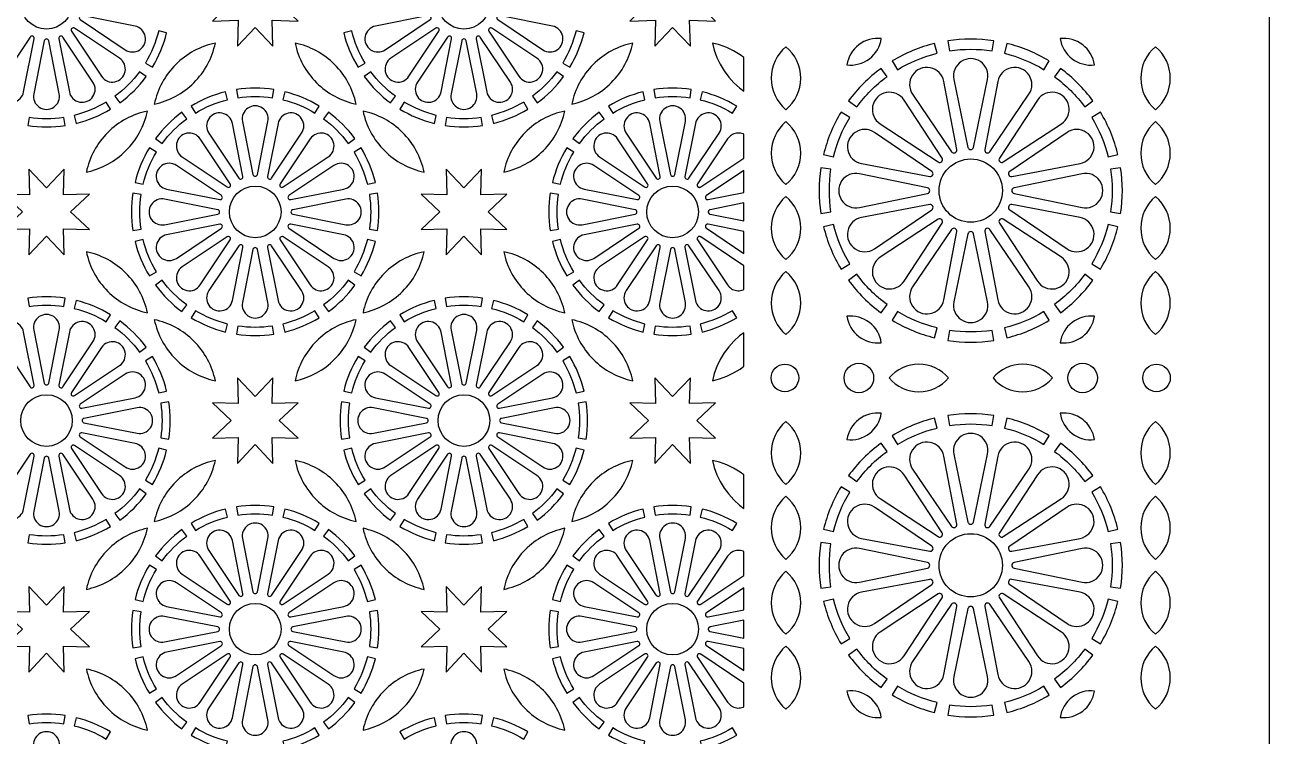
# Model space of a CAD drawing. Header units: millimetres. Extents: x 0 to 1380, y 140 to 1220.
# Drawn here: x 962.8 to 1380.2, y 434 to 672.7 of the extents above; entities that cross this region are included whole.
import ezdxf

# ---------------------------------------------------------------- set-up
doc = ezdxf.new("R2010")
doc.units = ezdxf.units.MM
doc.layers.add('CUT', color=1, linetype='CONTINUOUS')

msp = doc.modelspace()

# ---------------------------------------------------------------- linework, layer by layer
at = {"layer": 'CUT'}
for points in [[(0, 1220), (1380.15, 1220), (1380.15, 139.85), (0, 139.85)], [(1048.161, 679.925), (1054.442, 685.876), (1045.793, 685.643), (1046.026, 694.292), (1040.075, 688.011), (1034.124, 694.292), (1034.357, 685.643), (1025.708, 685.876), (1031.989, 679.925), (1025.708, 673.974), (1034.357, 674.207), (1034.124, 665.558), (1040.075, 671.839), (1046.026, 665.558), (1045.793, 674.207), (1054.442, 673.974)], [(1188.161, 679.925), (1194.442, 685.876), (1185.793, 685.643), (1186.026, 694.292), (1180.075, 688.011), (1174.124, 694.292), (1174.357, 685.643), (1165.708, 685.876), (1171.989, 679.925), (1165.708, 673.974), (1174.357, 674.207), (1174.124, 665.558), (1180.075, 671.839), (1186.026, 665.558), (1185.793, 674.207), (1194.442, 673.974)], [(1204, 661.709), (1202.757, 662.634), (1200.555, 663.962), (1198.234, 665.07), (1195.817, 665.947), (1193.445, 666.555), (1194.053, 664.183), (1194.93, 661.766), (1196.038, 659.445), (1197.366, 657.243), (1198.901, 655.18), (1200.629, 653.274), (1202.534, 651.547), (1204, 650.456)], [(1204, 635.958), (1203.734, 636.078), (1203.302, 636.22), (1202.859, 636.316), (1202.408, 636.366), (1201.955, 636.368), (1201.503, 636.324), (1201.058, 636.233), (1200.625, 636.096), (1200.209, 635.915), (1199.814, 635.693), (1199.445, 635.429), (1199.103, 635.129), (1198.797, 634.796), (1198.524, 634.431), (1188.442, 619.342), (1188.401, 619.274), (1188.369, 619.204), (1188.343, 619.131), (1188.326, 619.057), (1188.316, 618.98), (1188.313, 618.902), (1188.319, 618.826), (1188.332, 618.751), (1188.353, 618.676), (1188.381, 618.605), (1188.417, 618.537), (1188.46, 618.472), (1188.508, 618.412), (1188.562, 618.358), (1188.622, 618.31), (1188.687, 618.267), (1188.755, 618.231), (1188.826, 618.203), (1188.901, 618.182), (1188.976, 618.169), (1189.052, 618.163), (1189.13, 618.166), (1189.207, 618.176), (1189.281, 618.193), (1189.354, 618.219), (1189.424, 618.251), (1189.492, 618.292), (1204, 627.986)], [(978.161, 609.925), (984.442, 615.876), (975.793, 615.643), (976.026, 624.292), (970.075, 618.011), (964.124, 624.292), (964.357, 615.643), (955.708, 615.876), (961.989, 609.925), (955.708, 603.974), (964.357, 604.207), (964.124, 595.558), (970.075, 601.839), (976.026, 595.558), (975.793, 604.207), (984.442, 603.974)], [(1118.161, 609.925), (1124.442, 615.876), (1115.793, 615.643), (1116.026, 624.292), (1110.075, 618.011), (1104.124, 624.292), (1104.357, 615.643), (1095.708, 615.876), (1101.989, 609.925), (1095.708, 603.974), (1104.357, 604.207), (1104.124, 595.558), (1110.075, 601.839), (1116.026, 595.558), (1115.793, 604.207), (1124.442, 603.974)], [(1204, 623.837), (1191.408, 615.423), (1191.345, 615.376), (1191.289, 615.324), (1191.237, 615.266), (1191.192, 615.204), (1191.154, 615.137), (1191.122, 615.066), (1191.097, 614.994), (1191.081, 614.919), (1191.072, 614.842), (1191.071, 614.766), (1191.077, 614.688), (1191.092, 614.613), (1191.114, 614.539), (1191.144, 614.468), (1191.18, 614.4), (1191.224, 614.337), (1191.273, 614.278), (1191.329, 614.224), (1191.389, 614.176), (1191.453, 614.135), (1191.522, 614.101), (1191.594, 614.073), (1191.669, 614.053), (1191.744, 614.041), (1191.821, 614.036), (1191.898, 614.04), (1191.976, 614.051), (1204, 616.443)], [(1204, 612.926), (1192.65, 610.668), (1192.573, 610.648), (1192.5, 610.622), (1192.431, 610.588), (1192.366, 610.548), (1192.305, 610.501), (1192.249, 610.448), (1192.198, 610.39), (1192.155, 610.327), (1192.116, 610.26), (1192.086, 610.189), (1192.063, 610.115), (1192.047, 610.041), (1192.04, 609.963), (1192.04, 609.887), (1192.047, 609.809), (1192.063, 609.735), (1192.086, 609.661), (1192.116, 609.59), (1192.155, 609.523), (1192.198, 609.46), (1192.249, 609.402), (1192.305, 609.349), (1192.366, 609.302), (1192.431, 609.262), (1192.5, 609.228), (1192.573, 609.202), (1192.65, 609.182), (1204, 606.924)], [(1204, 603.407), (1191.976, 605.799), (1191.898, 605.81), (1191.821, 605.814), (1191.744, 605.809), (1191.669, 605.797), (1191.594, 605.777), (1191.522, 605.749), (1191.453, 605.715), (1191.389, 605.674), (1191.329, 605.626), (1191.273, 605.572), (1191.224, 605.513), (1191.18, 605.45), (1191.144, 605.382), (1191.114, 605.311), (1191.092, 605.237), (1191.077, 605.162), (1191.071, 605.084), (1191.072, 605.008), (1191.081, 604.931), (1191.097, 604.856), (1191.122, 604.784), (1191.154, 604.713), (1191.192, 604.646), (1191.237, 604.584), (1191.289, 604.526), (1191.345, 604.474), (1191.408, 604.427), (1204, 596.013)], [(1204, 591.864), (1189.492, 601.558), (1189.424, 601.599), (1189.354, 601.631), (1189.281, 601.657), (1189.207, 601.674), (1189.13, 601.684), (1189.052, 601.687), (1188.976, 601.681), (1188.901, 601.668), (1188.826, 601.647), (1188.755, 601.619), (1188.687, 601.583), (1188.622, 601.54), (1188.562, 601.492), (1188.508, 601.438), (1188.46, 601.378), (1188.417, 601.313), (1188.381, 601.245), (1188.353, 601.174), (1188.332, 601.099), (1188.319, 601.024), (1188.313, 600.948), (1188.316, 600.87), (1188.326, 600.793), (1188.343, 600.719), (1188.369, 600.646), (1188.401, 600.576), (1188.442, 600.508), (1198.524, 585.419), (1198.797, 585.054), (1199.103, 584.721), (1199.445, 584.421), (1199.814, 584.157), (1200.209, 583.935), (1200.625, 583.754), (1201.058, 583.617), (1201.503, 583.526), (1201.955, 583.482), (1202.408, 583.484), (1202.859, 583.534), (1203.302, 583.63), (1203.734, 583.772), (1204, 583.892)], [(1204, 569.394), (1202.534, 568.303), (1200.629, 566.576), (1198.901, 564.67), (1197.366, 562.607), (1196.038, 560.405), (1194.93, 558.084), (1194.053, 555.667), (1193.445, 553.295), (1195.817, 553.903), (1198.234, 554.78), (1200.555, 555.888), (1202.757, 557.216), (1204, 558.141)], [(1048.161, 539.925), (1054.442, 545.876), (1045.793, 545.643), (1046.026, 554.292), (1040.075, 548.011), (1034.124, 554.292), (1034.357, 545.643), (1025.708, 545.876), (1031.989, 539.925), (1025.708, 533.974), (1034.357, 534.207), (1034.124, 525.558), (1040.075, 531.839), (1046.026, 525.558), (1045.793, 534.207), (1054.442, 533.974)], [(1188.161, 539.925), (1194.442, 545.876), (1185.793, 545.643), (1186.026, 554.292), (1180.075, 548.011), (1174.124, 554.292), (1174.357, 545.643), (1165.708, 545.876), (1171.989, 539.925), (1165.708, 533.974), (1174.357, 534.207), (1174.124, 525.558), (1180.075, 531.839), (1186.026, 525.558), (1185.793, 534.207), (1194.442, 533.974)], [(1204, 521.709), (1202.757, 522.634), (1200.555, 523.962), (1198.234, 525.07), (1195.817, 525.947), (1193.445, 526.555), (1194.053, 524.183), (1194.93, 521.766), (1196.038, 519.445), (1197.366, 517.243), (1198.901, 515.18), (1200.629, 513.274), (1202.534, 511.547), (1204, 510.456)], [(1204, 495.958), (1203.734, 496.078), (1203.302, 496.22), (1202.859, 496.316), (1202.408, 496.366), (1201.955, 496.368), (1201.503, 496.324), (1201.058, 496.233), (1200.625, 496.096), (1200.209, 495.915), (1199.814, 495.693), (1199.445, 495.429), (1199.103, 495.129), (1198.797, 494.796), (1198.524, 494.431), (1188.442, 479.342), (1188.401, 479.274), (1188.369, 479.204), (1188.343, 479.131), (1188.326, 479.057), (1188.316, 478.98), (1188.313, 478.902), (1188.319, 478.826), (1188.332, 478.751), (1188.353, 478.676), (1188.381, 478.605), (1188.417, 478.537), (1188.46, 478.472), (1188.508, 478.412), (1188.562, 478.358), (1188.622, 478.31), (1188.687, 478.267), (1188.755, 478.231), (1188.826, 478.203), (1188.901, 478.182), (1188.976, 478.169), (1189.052, 478.163), (1189.13, 478.166), (1189.207, 478.176), (1189.281, 478.193), (1189.354, 478.219), (1189.424, 478.251), (1189.492, 478.292), (1204, 487.986)], [(978.161, 469.925), (984.442, 475.876), (975.793, 475.643), (976.026, 484.292), (970.075, 478.011), (964.124, 484.292), (964.357, 475.643), (955.708, 475.876), (961.989, 469.925), (955.708, 463.974), (964.357, 464.207), (964.124, 455.558), (970.075, 461.839), (976.026, 455.558), (975.793, 464.207), (984.442, 463.974)], [(1118.161, 469.925), (1124.442, 475.876), (1115.793, 475.643), (1116.026, 484.292), (1110.075, 478.011), (1104.124, 484.292), (1104.357, 475.643), (1095.708, 475.876), (1101.989, 469.925), (1095.708, 463.974), (1104.357, 464.207), (1104.124, 455.558), (1110.075, 461.839), (1116.026, 455.558), (1115.793, 464.207), (1124.442, 463.974)], [(1204, 483.837), (1191.408, 475.423), (1191.345, 475.376), (1191.289, 475.324), (1191.237, 475.266), (1191.192, 475.204), (1191.154, 475.137), (1191.122, 475.066), (1191.097, 474.994), (1191.081, 474.919), (1191.072, 474.842), (1191.071, 474.766), (1191.077, 474.688), (1191.092, 474.613), (1191.114, 474.539), (1191.144, 474.468), (1191.18, 474.4), (1191.224, 474.337), (1191.273, 474.278), (1191.329, 474.224), (1191.389, 474.176), (1191.453, 474.135), (1191.522, 474.101), (1191.594, 474.073), (1191.669, 474.053), (1191.744, 474.041), (1191.821, 474.036), (1191.898, 474.04), (1191.976, 474.051), (1204, 476.443)], [(1204, 472.926), (1192.65, 470.668), (1192.573, 470.648), (1192.5, 470.622), (1192.431, 470.588), (1192.366, 470.548), (1192.305, 470.501), (1192.249, 470.448), (1192.198, 470.39), (1192.155, 470.327), (1192.116, 470.26), (1192.086, 470.189), (1192.063, 470.115), (1192.047, 470.041), (1192.04, 469.963), (1192.04, 469.887), (1192.047, 469.809), (1192.063, 469.735), (1192.086, 469.661), (1192.116, 469.59), (1192.155, 469.523), (1192.198, 469.46), (1192.249, 469.402), (1192.305, 469.349), (1192.366, 469.302), (1192.431, 469.262), (1192.5, 469.228), (1192.573, 469.202), (1192.65, 469.182), (1204, 466.924)], [(1204, 463.407), (1191.976, 465.799), (1191.898, 465.81), (1191.821, 465.814), (1191.744, 465.809), (1191.669, 465.797), (1191.594, 465.777), (1191.522, 465.749), (1191.453, 465.715), (1191.389, 465.674), (1191.329, 465.626), (1191.273, 465.572), (1191.224, 465.513), (1191.18, 465.45), (1191.144, 465.382), (1191.114, 465.311), (1191.092, 465.237), (1191.077, 465.162), (1191.071, 465.084), (1191.072, 465.008), (1191.081, 464.931), (1191.097, 464.856), (1191.122, 464.784), (1191.154, 464.713), (1191.192, 464.646), (1191.237, 464.584), (1191.289, 464.526), (1191.345, 464.474), (1191.408, 464.427), (1204, 456.013)], [(1204, 451.864), (1189.492, 461.558), (1189.424, 461.599), (1189.354, 461.631), (1189.281, 461.657), (1189.207, 461.674), (1189.13, 461.684), (1189.052, 461.687), (1188.976, 461.681), (1188.901, 461.668), (1188.826, 461.647), (1188.755, 461.619), (1188.687, 461.583), (1188.622, 461.54), (1188.562, 461.492), (1188.508, 461.438), (1188.46, 461.378), (1188.417, 461.313), (1188.381, 461.245), (1188.353, 461.174), (1188.332, 461.099), (1188.319, 461.024), (1188.313, 460.948), (1188.316, 460.87), (1188.326, 460.793), (1188.343, 460.719), (1188.369, 460.646), (1188.401, 460.576), (1188.442, 460.508), (1198.524, 445.419), (1198.797, 445.054), (1199.103, 444.721), (1199.445, 444.421), (1199.814, 444.157), (1200.209, 443.935), (1200.625, 443.754), (1201.058, 443.617), (1201.503, 443.526), (1201.955, 443.482), (1202.408, 443.484), (1202.859, 443.534), (1203.302, 443.63), (1203.734, 443.772), (1204, 443.892)]]:
    msp.add_lwpolyline(points, close=True, dxfattribs=at)
for points in [[(981.407, 674.428), (996.499, 664.343, 1.2185033), (999.777, 672.258), (981.974, 675.799, 0.8206798)], [(1098.176, 675.799), (1080.373, 672.258, 1.2185033), (1083.651, 664.343), (1098.743, 674.428, 0.8206798)], [(1121.407, 674.428), (1136.499, 664.343, 1.2185033), (1139.777, 672.258), (1121.974, 675.799, 0.8206798)], [(964.578, 668.593), (954.493, 653.501, 1.2185033), (962.408, 650.223), (965.949, 668.026, 0.8206798)], [(969.333, 667.352), (965.792, 649.549, 1.2185037), (974.358, 649.549), (970.817, 667.352, 0.8206783)], [(974.201, 668.026), (977.742, 650.223, 1.2185033), (985.657, 653.501), (975.572, 668.593, 0.8206798)], [(978.44, 670.51), (988.525, 655.418, 1.2185039), (994.582, 661.475), (979.49, 671.56, 0.8206772)], [(1007.697, 670.666, -0.0758398), (1003.225, 659.869), (1005.584, 658.436, 0.0759046), (1010.378, 670.012)], [(1076.925, 659.869, -0.0758398), (1072.453, 670.666), (1069.772, 670.012, 0.0759046), (1074.566, 658.436)], [(1100.66, 671.56), (1085.568, 661.475, 1.2185039), (1091.625, 655.418), (1101.71, 670.51, 0.8206772)], [(1104.578, 668.593), (1094.493, 653.501, 1.2185033), (1102.408, 650.223), (1105.949, 668.026, 0.8206798)], [(1109.333, 667.352), (1105.792, 649.549, 1.2185037), (1114.358, 649.549), (1110.817, 667.352, 0.8206783)], [(1114.201, 668.026), (1117.742, 650.223, 1.2185033), (1125.657, 653.501), (1115.572, 668.593, 0.8206798)], [(1118.44, 670.51), (1128.525, 655.418, 1.2185039), (1134.582, 661.475), (1119.49, 671.56, 0.8206772)], [(1147.697, 670.666, -0.0758398), (1143.225, 659.869), (1145.584, 658.436, 0.0759046), (1150.378, 670.012)], [(1246.105, 661.33, 0.1947316), (1250.077, 668.085, 0.1947317), (1242.526, 665.995, 0.1947316), (1238.554, 659.241, 0.1947316)], [(1287.766, 667.327, 0.0760713), (1272.384, 667.327), (1272.906, 663.954, -0.0760182), (1287.244, 663.954)], [(1314.045, 661.33, 0.1947316), (1321.596, 659.241, 0.1947316), (1317.624, 665.995, 0.1947317), (1310.073, 668.085, 0.1947316)], [(1006.233, 646.083, 0.1456685), (1019.521, 653.274, 0.1456685), (1026.712, 666.562, 0.1456685), (1013.424, 659.371, 0.1456685)], [(1073.917, 646.083, 0.1456685), (1066.726, 659.371, 0.1456685), (1053.438, 666.562, 0.1456685), (1060.629, 653.274, 0.1456685)], [(1146.233, 646.083, 0.1456685), (1159.521, 653.274, 0.1456685), (1166.712, 666.562, 0.1456685), (1153.424, 659.371, 0.1456685)], [(1213.15, 654.782, 0.2224801), (1218.1, 644.208, 0.2224801), (1223.05, 654.782, 0.2224801), (1218.1, 665.357, 0.2224801)], [(1267.947, 666.445, 0.0760714), (1253.736, 660.559), (1255.509, 657.641, -0.076018), (1268.756, 663.128)], [(1306.414, 660.559, 0.0760714), (1292.203, 666.445), (1291.394, 663.128, -0.076018), (1304.641, 657.641)], [(1337.1, 654.782, 0.2224801), (1342.05, 644.208, 0.2224801), (1347, 654.782, 0.2224801), (1342.05, 665.357, 0.2224801)], [(1280.999, 631.587), (1285.739, 654.385, 1.229312), (1274.411, 654.385), (1279.151, 631.587, 0.8134629)], [(1001.29, 656.973, -0.0758399), (993.027, 648.71), (994.657, 646.483, 0.0759044), (1003.517, 655.343)], [(1087.123, 648.71, -0.0758399), (1078.86, 656.973), (1076.633, 655.343, 0.0759044), (1085.493, 646.483)], [(1141.29, 656.973, -0.0758399), (1133.027, 648.71), (1134.657, 646.483, 0.0759044), (1143.517, 655.343)], [(1249.975, 658.045, 0.0760715), (1239.098, 647.168), (1241.852, 645.151, -0.0760181), (1251.991, 655.291)], [(1275.372, 630.836), (1271.027, 653.713, 1.2293118), (1260.561, 649.377), (1273.665, 630.129, 0.8134636)], [(1286.485, 630.129), (1299.589, 649.377, 1.2293118), (1289.123, 653.713), (1284.778, 630.836, 0.8134636)], [(1321.052, 647.168, 0.0760715), (1310.175, 658.045), (1308.159, 655.291, -0.0760181), (1318.298, 645.151)], [(1034.232, 648.227, -0.0758397), (1045.918, 648.227), (1046.339, 650.954, 0.0759046), (1033.811, 650.954)], [(1174.232, 648.227, -0.0758397), (1185.918, 648.227), (1186.339, 650.954, 0.0759046), (1173.811, 650.954)], [(1020.019, 643.075, -0.0758398), (1030.816, 647.547), (1030.162, 650.228, 0.0759046), (1018.586, 645.434)], [(1049.334, 647.547, -0.0758398), (1060.131, 643.075), (1061.564, 645.434, 0.0759046), (1049.988, 650.228)], [(1160.019, 643.075, -0.0758398), (1170.816, 647.547), (1170.162, 650.228, 0.0759046), (1158.586, 645.434)], [(1189.334, 647.547, -0.0758398), (1200.131, 643.075), (1201.564, 645.434, 0.0759046), (1189.988, 650.228)], [(1270.461, 627.988), (1257.692, 647.461, 1.2293119), (1249.682, 639.451), (1269.155, 626.682, 0.8134633)], [(1290.995, 626.682), (1310.468, 639.451, 1.2293119), (1302.458, 647.461), (1289.689, 627.988, 0.8134633)], [(990.131, 646.775, -0.0758398), (979.334, 642.303), (979.988, 639.622, 0.0759046), (991.564, 644.416)], [(1003.917, 643.767, 0.1456685), (990.629, 636.576, 0.1456685), (983.438, 623.288, 0.1456685), (996.726, 630.479, 0.1456685)], [(1008.86, 632.877, -0.0758399), (1017.123, 641.14), (1015.493, 643.367, 0.0759044), (1006.633, 634.507)], [(1035.949, 621.824), (1032.408, 639.627, 1.2185033), (1024.493, 636.349), (1034.578, 621.257, 0.8206798)], [(1040.817, 622.498), (1044.358, 640.301, 1.2185037), (1035.792, 640.301), (1039.333, 622.498, 0.8206783)], [(1045.572, 621.257), (1055.657, 636.349, 1.2185033), (1047.742, 639.627), (1044.201, 621.824, 0.8206798)], [(1063.027, 641.14, -0.0758399), (1071.29, 632.877), (1073.517, 634.507, 0.0759044), (1064.657, 643.367)], [(1076.233, 643.767, 0.1456685), (1083.424, 630.479, 0.1456685), (1096.712, 623.288, 0.1456685), (1089.521, 636.576, 0.1456685)], [(1100.816, 642.303, -0.0758398), (1090.019, 646.775), (1088.586, 644.416, 0.0759046), (1100.162, 639.622)], [(1130.131, 646.775, -0.0758398), (1119.334, 642.303), (1119.988, 639.622, 0.0759046), (1131.564, 644.416)], [(1143.917, 643.767, 0.1456685), (1130.629, 636.576, 0.1456685), (1123.438, 623.288, 0.1456685), (1136.726, 630.479, 0.1456685)], [(1148.86, 632.877, -0.0758399), (1157.123, 641.14), (1155.493, 643.367, 0.0759044), (1146.633, 634.507)], [(1175.949, 621.824), (1172.408, 639.627, 1.2185033), (1164.493, 636.349), (1174.578, 621.257, 0.8206798)], [(1180.817, 622.498), (1184.358, 640.301, 1.2185037), (1175.792, 640.301), (1179.333, 622.498, 0.8206783)], [(1185.572, 621.257), (1195.657, 636.349, 1.2185033), (1187.742, 639.627), (1184.201, 621.824, 0.8206798)], [(1236.584, 643.407, 0.0760714), (1230.698, 629.196), (1234.015, 628.387, -0.076018), (1239.502, 641.634)], [(1329.452, 629.196, 0.0760714), (1323.566, 643.407), (1320.648, 641.634, -0.076018), (1326.135, 628.387)], [(975.918, 641.623, -0.0758397), (964.232, 641.623), (963.811, 638.896, 0.0759046), (976.339, 638.896)], [(1115.918, 641.623, -0.0758397), (1104.232, 641.623), (1103.811, 638.896, 0.0759046), (1116.339, 638.896)], [(1213.15, 629.639, 0.2224801), (1218.1, 619.065, 0.2224801), (1223.05, 629.639, 0.2224801), (1218.1, 640.214, 0.2224801)], [(1337.1, 629.639, 0.2224801), (1342.05, 619.065, 0.2224801), (1347, 629.639, 0.2224801), (1342.05, 640.214, 0.2224801)], [(1031.71, 619.34), (1021.625, 634.432, 1.2185039), (1015.568, 628.375), (1030.66, 618.29, 0.8206772)], [(1049.49, 618.29), (1064.582, 628.375, 1.2185039), (1058.525, 634.432), (1048.44, 619.34, 0.8206772)], [(1171.71, 619.34), (1161.625, 634.432, 1.2185039), (1155.568, 628.375), (1170.66, 618.29, 0.8206772)], [(1267.014, 623.478), (1247.766, 636.582, 1.2293118), (1243.43, 626.116), (1266.307, 621.771, 0.8134636)], [(1293.843, 621.771), (1316.72, 626.116, 1.2293118), (1312.384, 636.582), (1293.136, 623.478, 0.8134636)], [(1002.453, 619.184, -0.0758398), (1006.925, 629.981), (1004.566, 631.414, 0.0759046), (999.772, 619.838)], [(1073.225, 629.981, -0.0758398), (1077.697, 619.184), (1080.378, 619.838, 0.0759046), (1075.584, 631.414)], [(1142.453, 619.184, -0.0758398), (1146.925, 629.981), (1144.566, 631.414, 0.0759046), (1139.772, 619.838)], [(1028.743, 615.422), (1013.651, 625.507, 1.2185033), (1010.373, 617.592), (1028.176, 614.051, 0.8206798)], [(1051.974, 614.051), (1069.777, 617.592, 1.2185033), (1066.499, 625.507), (1051.407, 615.422, 0.8206798)], [(1168.743, 615.422), (1153.651, 625.507, 1.2185033), (1150.373, 617.592), (1168.176, 614.051, 0.8206798)], [(1229.815, 624.759, 0.0760715), (1229.815, 609.377), (1233.189, 609.898, -0.0760181), (1233.189, 624.237)], [(1265.556, 617.992), (1242.757, 622.732, 1.2293119), (1242.757, 611.403), (1265.556, 616.144, 0.8134633)], [(1294.594, 616.144), (1317.393, 611.403, 1.2293119), (1317.393, 622.732), (1294.594, 617.992, 0.8134633)], [(1330.335, 609.377, 0.0760715), (1330.335, 624.759), (1326.961, 624.237, -0.0760181), (1326.961, 609.898)], [(1001.773, 604.082, -0.0758397), (1001.773, 615.768), (999.046, 616.189, 0.0759046), (999.046, 603.661)], [(1027.502, 610.667), (1009.699, 614.208, 1.2185037), (1009.699, 605.642), (1027.502, 609.183, 0.8206783)], [(1052.648, 609.183), (1070.451, 605.642, 1.2185037), (1070.451, 614.208), (1052.648, 610.667, 0.8206783)], [(1078.377, 615.768, -0.0758397), (1078.377, 604.082), (1081.104, 603.661, 0.0759046), (1081.104, 616.189)], [(1141.773, 604.082, -0.0758397), (1141.773, 615.768), (1139.046, 616.189, 0.0759046), (1139.046, 603.661)], [(1167.502, 610.667), (1149.699, 614.208, 1.2185037), (1149.699, 605.642), (1167.502, 609.183, 0.8206783)], [(1213.15, 604.496, 0.2224801), (1218.1, 593.922, 0.2224801), (1223.05, 604.496, 0.2224801), (1218.1, 615.071, 0.2224801)], [(1337.1, 604.496, 0.2224801), (1342.05, 593.922, 0.2224801), (1347, 604.496, 0.2224801), (1342.05, 615.071, 0.2224801)], [(1266.307, 612.364), (1243.43, 608.019, 1.2293118), (1247.766, 597.554), (1267.014, 610.658, 0.8134636)], [(1293.136, 610.658), (1312.384, 597.554, 1.2293118), (1316.72, 608.019), (1293.843, 612.364, 0.8134636)], [(1028.176, 605.799), (1010.373, 602.258, 1.2185033), (1013.651, 594.343), (1028.743, 604.428, 0.8206798)], [(1051.407, 604.428), (1066.499, 594.343, 1.2185033), (1069.777, 602.258), (1051.974, 605.799, 0.8206798)], [(1168.176, 605.799), (1150.373, 602.258, 1.2185033), (1153.651, 594.343), (1168.743, 604.428, 0.8206798)], [(1230.698, 604.94, 0.0760714), (1236.584, 590.728), (1239.502, 592.501, -0.0760181), (1234.015, 605.749)], [(1269.155, 607.454), (1249.682, 594.685, 1.2293119), (1257.692, 586.675), (1270.461, 606.148, 0.8134633)], [(1289.689, 606.148), (1302.458, 586.675, 1.2293119), (1310.468, 594.685), (1290.995, 607.454, 0.8134633)], [(1323.566, 590.728, 0.0760714), (1329.452, 604.94), (1326.135, 605.749, -0.0760181), (1320.648, 592.501)], [(1030.66, 601.56), (1015.568, 591.475, 1.2185039), (1021.625, 585.418), (1031.71, 600.51, 0.8206772)], [(1048.44, 600.51), (1058.525, 585.418, 1.2185039), (1064.582, 591.475), (1049.49, 601.56, 0.8206772)], [(1170.66, 601.56), (1155.568, 591.475, 1.2185039), (1161.625, 585.418), (1171.71, 600.51, 0.8206772)], [(1273.665, 604.007), (1260.561, 584.758, 1.2293119), (1271.027, 580.423), (1275.372, 603.3, 0.8134632)], [(1279.151, 602.549), (1274.411, 579.75, 1.229312), (1285.739, 579.75), (1280.999, 602.549, 0.8134626)], [(1284.778, 603.3), (1289.123, 580.423, 1.2293119), (1299.589, 584.758), (1286.485, 604.007, 0.8134632)], [(1006.925, 589.869, -0.0758398), (1002.453, 600.666), (999.772, 600.012, 0.0759046), (1004.566, 588.436)], [(1034.578, 598.593), (1024.493, 583.501, 1.2185033), (1032.408, 580.223), (1035.949, 598.026, 0.8206798)], [(1039.333, 597.352), (1035.792, 579.549, 1.2185037), (1044.358, 579.549), (1040.817, 597.352, 0.8206783)], [(1044.201, 598.026), (1047.742, 580.223, 1.2185033), (1055.657, 583.501), (1045.572, 598.593, 0.8206798)], [(1077.697, 600.666, -0.0758398), (1073.225, 589.869), (1075.584, 588.436, 0.0759046), (1080.378, 600.012)], [(1146.925, 589.869, -0.0758398), (1142.453, 600.666), (1139.772, 600.012, 0.0759046), (1144.566, 588.436)], [(1174.578, 598.593), (1164.493, 583.501, 1.2185033), (1172.408, 580.223), (1175.949, 598.026, 0.8206798)], [(1179.333, 597.352), (1175.792, 579.549, 1.2185037), (1184.358, 579.549), (1180.817, 597.352, 0.8206783)], [(1184.201, 598.026), (1187.742, 580.223, 1.2185033), (1195.657, 583.501), (1185.572, 598.593, 0.8206798)], [(1003.917, 576.083, 0.1456685), (996.726, 589.371, 0.1456685), (983.438, 596.562, 0.1456685), (990.629, 583.274, 0.1456685)], [(1076.233, 576.083, 0.1456685), (1089.521, 583.274, 0.1456685), (1096.712, 596.562, 0.1456685), (1083.424, 589.371, 0.1456685)], [(1143.917, 576.083, 0.1456685), (1136.726, 589.371, 0.1456685), (1123.438, 596.562, 0.1456685), (1130.629, 583.274, 0.1456685)], [(1213.15, 579.354, 0.2224801), (1218.1, 568.779, 0.2224801), (1223.05, 579.354, 0.2224801), (1218.1, 589.928, 0.2224801)], [(1239.098, 586.967, 0.0760714), (1249.975, 576.09), (1251.991, 578.845, -0.0760181), (1241.852, 588.984)], [(1310.175, 576.09, 0.0760714), (1321.052, 586.967), (1318.298, 588.984, -0.0760181), (1308.159, 578.845)], [(1337.1, 579.354, 0.2224801), (1342.05, 568.779, 0.2224801), (1347, 579.354, 0.2224801), (1342.05, 589.928, 0.2224801)], [(1017.123, 578.71, -0.0758399), (1008.86, 586.973), (1006.633, 585.343, 0.0759044), (1015.493, 576.483)], [(1071.29, 586.973, -0.0758399), (1063.027, 578.71), (1064.657, 576.483, 0.0759044), (1073.517, 585.343)], [(1157.123, 578.71, -0.0758399), (1148.86, 586.973), (1146.633, 585.343, 0.0759044), (1155.493, 576.483)], [(964.232, 578.227, -0.0758397), (975.918, 578.227), (976.339, 580.954, 0.0759046), (963.811, 580.954)], [(979.334, 577.547, -0.0758398), (990.131, 573.075), (991.564, 575.434, 0.0759046), (979.988, 580.228)], [(1090.019, 573.075, -0.0758398), (1100.816, 577.547), (1100.162, 580.228, 0.0759046), (1088.586, 575.434)], [(1104.232, 578.227, -0.0758397), (1115.918, 578.227), (1116.339, 580.954, 0.0759046), (1103.811, 580.954)], [(1119.334, 577.547, -0.0758398), (1130.131, 573.075), (1131.564, 575.434, 0.0759046), (1119.988, 580.228)], [(1030.816, 572.303, -0.0758398), (1020.019, 576.775), (1018.586, 574.416, 0.0759046), (1030.162, 569.622)], [(1060.131, 576.775, -0.0758398), (1049.334, 572.303), (1049.988, 569.622, 0.0759046), (1061.564, 574.416)], [(1170.816, 572.303, -0.0758398), (1160.019, 576.775), (1158.586, 574.416, 0.0759046), (1170.162, 569.622)], [(1200.131, 576.775, -0.0758398), (1189.334, 572.303), (1189.988, 569.622, 0.0759046), (1201.564, 574.416)], [(1253.736, 573.577, 0.0760714), (1267.947, 567.691), (1268.756, 571.008, -0.076018), (1255.509, 576.495)], [(1292.203, 567.691, 0.0760714), (1306.414, 573.577), (1304.641, 576.495, -0.076018), (1291.394, 571.008)], [(965.949, 551.824), (962.408, 569.627, 1.2185033), (954.493, 566.349), (964.578, 551.257, 0.8206798)], [(970.817, 552.498), (974.358, 570.301, 1.2185037), (965.792, 570.301), (969.333, 552.498, 0.8206783)], [(975.572, 551.257), (985.657, 566.349, 1.2185033), (977.742, 569.627), (974.201, 551.824, 0.8206798)], [(993.027, 571.14, -0.0758399), (1001.29, 562.877), (1003.517, 564.507, 0.0759044), (994.657, 573.367)], [(1006.233, 573.767, 0.1456685), (1013.424, 560.479, 0.1456685), (1026.712, 553.288, 0.1456685), (1019.521, 566.576, 0.1456685)], [(1073.917, 573.767, 0.1456685), (1060.629, 566.576, 0.1456685), (1053.438, 553.288, 0.1456685), (1066.726, 560.479, 0.1456685)], [(1078.86, 562.877, -0.0758399), (1087.123, 571.14), (1085.493, 573.367, 0.0759044), (1076.633, 564.507)], [(1105.949, 551.824), (1102.408, 569.627, 1.2185033), (1094.493, 566.349), (1104.578, 551.257, 0.8206798)], [(1110.817, 552.498), (1114.358, 570.301, 1.2185037), (1105.792, 570.301), (1109.333, 552.498, 0.8206783)], [(1115.572, 551.257), (1125.657, 566.349, 1.2185033), (1117.742, 569.627), (1114.201, 551.824, 0.8206798)], [(1133.027, 571.14, -0.0758399), (1141.29, 562.877), (1143.517, 564.507, 0.0759044), (1134.657, 573.367)], [(1146.233, 573.767, 0.1456685), (1153.424, 560.479, 0.1456685), (1166.712, 553.288, 0.1456685), (1159.521, 566.576, 0.1456685)], [(1246.105, 572.806, 0.1947317), (1238.554, 574.895, 0.1947318), (1242.526, 568.14, 0.1947317), (1250.077, 566.051, 0.1947318)], [(1314.045, 572.806, 0.1947318), (1310.073, 566.051, 0.1947317), (1317.624, 568.14, 0.1947318), (1321.596, 574.895, 0.1947317)], [(1045.918, 571.623, -0.0758397), (1034.232, 571.623), (1033.811, 568.896, 0.0759046), (1046.339, 568.896)], [(1185.918, 571.623, -0.0758397), (1174.232, 571.623), (1173.811, 568.896, 0.0759046), (1186.339, 568.896)], [(1272.384, 566.808, 0.0760714), (1287.766, 566.808), (1287.244, 570.182, -0.0760181), (1272.906, 570.182)], [(979.49, 548.29), (994.582, 558.375, 1.2185039), (988.525, 564.432), (978.44, 549.34, 0.8206772)], [(1101.71, 549.34), (1091.625, 564.432, 1.2185039), (1085.568, 558.375), (1100.66, 548.29, 0.8206772)], [(1119.49, 548.29), (1134.582, 558.375, 1.2185039), (1128.525, 564.432), (1118.44, 549.34, 0.8206772)], [(1003.225, 559.981, -0.0758398), (1007.697, 549.184), (1010.378, 549.838, 0.0759046), (1005.584, 561.414)], [(1072.453, 549.184, -0.0758398), (1076.925, 559.981), (1074.566, 561.414, 0.0759046), (1069.772, 549.838)], [(1143.225, 559.981, -0.0758398), (1147.697, 549.184), (1150.378, 549.838, 0.0759046), (1145.584, 561.414)], [(981.974, 544.051), (999.777, 547.592, 1.2185033), (996.499, 555.507), (981.407, 545.422, 0.8206798)], [(1098.743, 545.422), (1083.651, 555.507, 1.2185033), (1080.373, 547.592), (1098.176, 544.051, 0.8206798)], [(1121.974, 544.051), (1139.777, 547.592, 1.2185033), (1136.499, 555.507), (1121.407, 545.422, 0.8206798)], [(1262.655, 549.596, 0.2205825), (1272.607, 554.211, 0.2205825), (1262.655, 558.826, 0.2205825), (1252.703, 554.211, 0.2205825)], [(1297.495, 549.596, 0.2205825), (1307.447, 554.211, 0.2205825), (1297.495, 558.826, 0.2205825), (1287.543, 554.211, 0.2205825)], [(982.648, 539.183), (1000.451, 535.642, 1.2185037), (1000.451, 544.208), (982.648, 540.667, 0.8206783)], [(1008.377, 545.768, -0.0758397), (1008.377, 534.082), (1011.104, 533.661, 0.0759046), (1011.104, 546.189)], [(1071.773, 534.082, -0.0758397), (1071.773, 545.768), (1069.046, 546.189, 0.0759046), (1069.046, 533.661)], [(1097.502, 540.667), (1079.699, 544.208, 1.2185037), (1079.699, 535.642), (1097.502, 539.183, 0.8206783)], [(1122.648, 539.183), (1140.451, 535.642, 1.2185037), (1140.451, 544.208), (1122.648, 540.667, 0.8206783)], [(1148.377, 545.768, -0.0758397), (1148.377, 534.082), (1151.104, 533.661, 0.0759046), (1151.104, 546.189)], [(1213.15, 529.068, 0.2224801), (1218.1, 518.493, 0.2224801), (1223.05, 529.068, 0.2224801), (1218.1, 539.642, 0.2224801)], [(1246.105, 535.615, 0.1947318), (1250.077, 542.37, 0.1947317), (1242.526, 540.281, 0.1947318), (1238.554, 533.526, 0.1947317)], [(1267.947, 540.731, 0.0760715), (1253.736, 534.845), (1255.509, 531.926, -0.076018), (1268.756, 537.414)], [(1287.766, 541.613, 0.0760713), (1272.384, 541.613), (1272.906, 538.24, -0.0760182), (1287.244, 538.24)], [(1306.414, 534.845, 0.0760715), (1292.203, 540.731), (1291.394, 537.414, -0.076018), (1304.641, 531.926)], [(1314.045, 535.615, 0.1947317), (1321.596, 533.526, 0.1947318), (1317.624, 540.281, 0.1947317), (1310.073, 542.37, 0.1947318)], [(1337.1, 529.068, 0.2224801), (1342.05, 518.493, 0.2224801), (1347, 529.068, 0.2224801), (1342.05, 539.642, 0.2224801)], [(981.407, 534.428), (996.499, 524.343, 1.2185033), (999.777, 532.258), (981.974, 535.799, 0.8206798)], [(1098.176, 535.799), (1080.373, 532.258, 1.2185033), (1083.651, 524.343), (1098.743, 534.428, 0.8206798)], [(1121.407, 534.428), (1136.499, 524.343, 1.2185033), (1139.777, 532.258), (1121.974, 535.799, 0.8206798)], [(1280.999, 505.873), (1285.739, 528.671, 1.229312), (1274.411, 528.671), (1279.151, 505.873, 0.8134629)], [(978.44, 530.51), (988.525, 515.418, 1.2185039), (994.582, 521.475), (979.49, 531.56, 0.8206772)], [(1007.697, 530.666, -0.0758398), (1003.225, 519.869), (1005.584, 518.436, 0.0759046), (1010.378, 530.012)], [(1076.925, 519.869, -0.0758398), (1072.453, 530.666), (1069.772, 530.012, 0.0759046), (1074.566, 518.436)], [(1100.66, 531.56), (1085.568, 521.475, 1.2185039), (1091.625, 515.418), (1101.71, 530.51, 0.8206772)], [(1118.44, 530.51), (1128.525, 515.418, 1.2185039), (1134.582, 521.475), (1119.49, 531.56, 0.8206772)], [(1147.697, 530.666, -0.0758398), (1143.225, 519.869), (1145.584, 518.436, 0.0759046), (1150.378, 530.012)], [(1249.975, 532.331, 0.0760714), (1239.098, 521.454), (1241.852, 519.437, -0.0760181), (1251.991, 529.576)], [(1275.372, 505.121), (1271.027, 527.998, 1.2293119), (1260.561, 523.663), (1273.665, 504.414, 0.8134632)], [(1286.485, 504.414), (1299.589, 523.663, 1.2293119), (1289.123, 527.998), (1284.778, 505.121, 0.8134632)], [(1321.052, 521.454, 0.0760714), (1310.175, 532.331), (1308.159, 529.576, -0.0760181), (1318.298, 519.437)], [(964.578, 528.593), (954.493, 513.501, 1.2185033), (962.408, 510.223), (965.949, 528.026, 0.8206798)], [(969.333, 527.352), (965.792, 509.549, 1.2185037), (974.358, 509.549), (970.817, 527.352, 0.8206783)], [(974.201, 528.026), (977.742, 510.223, 1.2185033), (985.657, 513.501), (975.572, 528.593, 0.8206798)], [(1006.233, 506.083, 0.1456685), (1019.521, 513.274, 0.1456685), (1026.712, 526.562, 0.1456685), (1013.424, 519.371, 0.1456685)], [(1073.917, 506.083, 0.1456685), (1066.726, 519.371, 0.1456685), (1053.438, 526.562, 0.1456685), (1060.629, 513.274, 0.1456685)], [(1104.578, 528.593), (1094.493, 513.501, 1.2185033), (1102.408, 510.223), (1105.949, 528.026, 0.8206798)], [(1109.333, 527.352), (1105.792, 509.549, 1.2185037), (1114.358, 509.549), (1110.817, 527.352, 0.8206783)], [(1114.201, 528.026), (1117.742, 510.223, 1.2185033), (1125.657, 513.501), (1115.572, 528.593, 0.8206798)], [(1146.233, 506.083, 0.1456685), (1159.521, 513.274, 0.1456685), (1166.712, 526.562, 0.1456685), (1153.424, 519.371, 0.1456685)], [(1270.461, 502.274), (1257.692, 521.746, 1.229312), (1249.682, 513.737), (1269.155, 500.968, 0.8134629)], [(1290.995, 500.968), (1310.468, 513.737, 1.229312), (1302.458, 521.746), (1289.689, 502.274, 0.8134629)], [(1236.584, 517.693, 0.0760714), (1230.698, 503.481), (1234.015, 502.672, -0.0760181), (1239.502, 515.92)], [(1329.452, 503.481, 0.0760714), (1323.566, 517.693), (1320.648, 515.92, -0.0760181), (1326.135, 502.672)], [(1001.29, 516.973, -0.0758399), (993.027, 508.71), (994.657, 506.483, 0.0759044), (1003.517, 515.343)], [(1087.123, 508.71, -0.0758399), (1078.86, 516.973), (1076.633, 515.343, 0.0759044), (1085.493, 506.483)], [(1141.29, 516.973, -0.0758399), (1133.027, 508.71), (1134.657, 506.483, 0.0759044), (1143.517, 515.343)], [(1213.15, 503.925, 0.2224801), (1218.1, 493.351, 0.2224801), (1223.05, 503.925, 0.2224801), (1218.1, 514.499, 0.2224801)], [(1337.1, 503.925, 0.2224801), (1342.05, 493.351, 0.2224801), (1347, 503.925, 0.2224801), (1342.05, 514.499, 0.2224801)], [(1020.019, 503.075, -0.0758398), (1030.816, 507.547), (1030.162, 510.228, 0.0759046), (1018.586, 505.434)], [(1034.232, 508.227, -0.0758397), (1045.918, 508.227), (1046.339, 510.954, 0.0759046), (1033.811, 510.954)], [(1049.334, 507.547, -0.0758398), (1060.131, 503.075), (1061.564, 505.434, 0.0759046), (1049.988, 510.228)], [(1160.019, 503.075, -0.0758398), (1170.816, 507.547), (1170.162, 510.228, 0.0759046), (1158.586, 505.434)], [(1174.232, 508.227, -0.0758397), (1185.918, 508.227), (1186.339, 510.954, 0.0759046), (1173.811, 510.954)], [(1189.334, 507.547, -0.0758398), (1200.131, 503.075), (1201.564, 505.434, 0.0759046), (1189.988, 510.228)], [(1267.014, 497.763), (1247.766, 510.867, 1.2293118), (1243.43, 500.402), (1266.307, 496.057, 0.8134636)], [(1293.843, 496.057), (1316.72, 500.402, 1.2293118), (1312.384, 510.867), (1293.136, 497.763, 0.8134636)], [(990.131, 506.775, -0.0758398), (979.334, 502.303), (979.988, 499.622, 0.0759046), (991.564, 504.416)], [(1040.817, 482.498), (1044.358, 500.301, 1.2185037), (1035.792, 500.301), (1039.333, 482.498, 0.8206783)], [(1100.816, 502.303, -0.0758398), (1090.019, 506.775), (1088.586, 504.416, 0.0759046), (1100.162, 499.622)], [(1130.131, 506.775, -0.0758398), (1119.334, 502.303), (1119.988, 499.622, 0.0759046), (1131.564, 504.416)], [(1180.817, 482.498), (1184.358, 500.301, 1.2185037), (1175.792, 500.301), (1179.333, 482.498, 0.8206783)], [(975.918, 501.623, -0.0758397), (964.232, 501.623), (963.811, 498.896, 0.0759046), (976.339, 498.896)], [(1003.917, 503.767, 0.1456685), (990.629, 496.576, 0.1456685), (983.438, 483.288, 0.1456685), (996.726, 490.479, 0.1456685)], [(1008.86, 492.877, -0.0758399), (1017.123, 501.14), (1015.493, 503.367, 0.0759044), (1006.633, 494.507)], [(1035.949, 481.824), (1032.408, 499.627, 1.2185033), (1024.493, 496.349), (1034.578, 481.257, 0.8206798)], [(1045.572, 481.257), (1055.657, 496.349, 1.2185033), (1047.742, 499.627), (1044.201, 481.824, 0.8206798)], [(1063.027, 501.14, -0.0758399), (1071.29, 492.877), (1073.517, 494.507, 0.0759044), (1064.657, 503.367)], [(1076.233, 503.767, 0.1456685), (1083.424, 490.479, 0.1456685), (1096.712, 483.288, 0.1456685), (1089.521, 496.576, 0.1456685)], [(1115.918, 501.623, -0.0758397), (1104.232, 501.623), (1103.811, 498.896, 0.0759046), (1116.339, 498.896)], [(1143.917, 503.767, 0.1456685), (1130.629, 496.576, 0.1456685), (1123.438, 483.288, 0.1456685), (1136.726, 490.479, 0.1456685)], [(1148.86, 492.877, -0.0758399), (1157.123, 501.14), (1155.493, 503.367, 0.0759044), (1146.633, 494.507)], [(1175.949, 481.824), (1172.408, 499.627, 1.2185033), (1164.493, 496.349), (1174.578, 481.257, 0.8206798)], [(1185.572, 481.257), (1195.657, 496.349, 1.2185033), (1187.742, 499.627), (1184.201, 481.824, 0.8206798)], [(1229.815, 499.044, 0.0760715), (1229.815, 483.663), (1233.189, 484.184, -0.076018), (1233.189, 498.523)], [(1265.556, 492.278), (1242.757, 497.018, 1.229312), (1242.757, 485.689), (1265.556, 490.429, 0.8134626)], [(1294.594, 490.429), (1317.393, 485.689, 1.229312), (1317.393, 497.018), (1294.594, 492.278, 0.8134626)], [(1330.335, 483.663, 0.0760715), (1330.335, 499.044), (1326.961, 498.523, -0.076018), (1326.961, 484.184)], [(1031.71, 479.34), (1021.625, 494.432, 1.2185039), (1015.568, 488.375), (1030.66, 478.29, 0.8206772)], [(1049.49, 478.29), (1064.582, 488.375, 1.2185039), (1058.525, 494.432), (1048.44, 479.34, 0.8206772)], [(1171.71, 479.34), (1161.625, 494.432, 1.2185039), (1155.568, 488.375), (1170.66, 478.29, 0.8206772)], [(1002.453, 479.184, -0.0758398), (1006.925, 489.981), (1004.566, 491.414, 0.0759046), (999.772, 479.838)], [(1073.225, 489.981, -0.0758398), (1077.697, 479.184), (1080.378, 479.838, 0.0759046), (1075.584, 491.414)], [(1142.453, 479.184, -0.0758398), (1146.925, 489.981), (1144.566, 491.414, 0.0759046), (1139.772, 479.838)], [(1213.15, 478.782, 0.2224801), (1218.1, 468.208, 0.2224801), (1223.05, 478.782, 0.2224801), (1218.1, 489.357, 0.2224801)], [(1337.1, 478.782, 0.2224801), (1342.05, 468.208, 0.2224801), (1347, 478.782, 0.2224801), (1342.05, 489.357, 0.2224801)], [(1028.743, 475.422), (1013.651, 485.507, 1.2185033), (1010.373, 477.592), (1028.176, 474.051, 0.8206798)], [(1051.974, 474.051), (1069.777, 477.592, 1.2185033), (1066.499, 485.507), (1051.407, 475.422, 0.8206798)], [(1168.743, 475.422), (1153.651, 485.507, 1.2185033), (1150.373, 477.592), (1168.176, 474.051, 0.8206798)], [(1266.307, 486.65), (1243.43, 482.305, 1.2293118), (1247.766, 471.84), (1267.014, 484.944, 0.8134636)], [(1293.136, 484.944), (1312.384, 471.84, 1.2293118), (1316.72, 482.305), (1293.843, 486.65, 0.8134636)], [(1230.698, 479.226, 0.0760714), (1236.584, 465.014), (1239.502, 466.787, -0.0760181), (1234.015, 480.035)], [(1269.155, 481.74), (1249.682, 468.971, 1.229312), (1257.692, 460.961), (1270.461, 480.433, 0.8134629)], [(1289.689, 480.433), (1302.458, 460.961, 1.229312), (1310.468, 468.971), (1290.995, 481.74, 0.8134629)], [(1323.566, 465.014, 0.0760714), (1329.452, 479.226), (1326.135, 480.035, -0.0760181), (1320.648, 466.787)], [(1001.773, 464.082, -0.0758397), (1001.773, 475.768), (999.046, 476.189, 0.0759046), (999.046, 463.661)], [(1078.377, 475.768, -0.0758397), (1078.377, 464.082), (1081.104, 463.661, 0.0759046), (1081.104, 476.189)], [(1141.773, 464.082, -0.0758397), (1141.773, 475.768), (1139.046, 476.189, 0.0759046), (1139.046, 463.661)], [(1273.665, 478.293), (1260.561, 459.044, 1.2293119), (1271.027, 454.709), (1275.372, 477.586, 0.8134632)], [(1279.151, 476.834), (1274.411, 454.036, 1.229312), (1285.739, 454.036), (1280.999, 476.834, 0.8134629)], [(1284.778, 477.586), (1289.123, 454.709, 1.2293119), (1299.589, 459.044), (1286.485, 478.293, 0.8134632)], [(1027.502, 470.667), (1009.699, 474.208, 1.2185037), (1009.699, 465.642), (1027.502, 469.183, 0.8206783)], [(1052.648, 469.183), (1070.451, 465.642, 1.2185037), (1070.451, 474.208), (1052.648, 470.667, 0.8206783)], [(1167.502, 470.667), (1149.699, 474.208, 1.2185037), (1149.699, 465.642), (1167.502, 469.183, 0.8206783)], [(1028.176, 465.799), (1010.373, 462.258, 1.2185033), (1013.651, 454.343), (1028.743, 464.428, 0.8206798)], [(1051.407, 464.428), (1066.499, 454.343, 1.2185033), (1069.777, 462.258), (1051.974, 465.799, 0.8206798)], [(1168.176, 465.799), (1150.373, 462.258, 1.2185033), (1153.651, 454.343), (1168.743, 464.428, 0.8206798)], [(1213.15, 453.639, 0.2224801), (1218.1, 443.065, 0.2224801), (1223.05, 453.639, 0.2224801), (1218.1, 464.214, 0.2224801)], [(1239.098, 461.253, 0.0760714), (1249.975, 450.376), (1251.991, 453.131, -0.0760181), (1241.852, 463.27)], [(1310.175, 450.376, 0.0760714), (1321.052, 461.253), (1318.298, 463.27, -0.0760181), (1308.159, 453.131)], [(1337.1, 453.639, 0.2224801), (1342.05, 443.065, 0.2224801), (1347, 453.639, 0.2224801), (1342.05, 464.214, 0.2224801)], [(1006.925, 449.869, -0.0758398), (1002.453, 460.666), (999.772, 460.012, 0.0759046), (1004.566, 448.436)], [(1030.66, 461.56), (1015.568, 451.475, 1.2185039), (1021.625, 445.418), (1031.71, 460.51, 0.8206772)], [(1048.44, 460.51), (1058.525, 445.418, 1.2185039), (1064.582, 451.475), (1049.49, 461.56, 0.8206772)], [(1077.697, 460.666, -0.0758398), (1073.225, 449.869), (1075.584, 448.436, 0.0759046), (1080.378, 460.012)], [(1146.925, 449.869, -0.0758398), (1142.453, 460.666), (1139.772, 460.012, 0.0759046), (1144.566, 448.436)], [(1170.66, 461.56), (1155.568, 451.475, 1.2185039), (1161.625, 445.418), (1171.71, 460.51, 0.8206772)], [(1003.917, 436.083, 0.1456685), (996.726, 449.371, 0.1456685), (983.438, 456.562, 0.1456685), (990.629, 443.274, 0.1456685)], [(1034.578, 458.593), (1024.493, 443.501, 1.2185033), (1032.408, 440.223), (1035.949, 458.026, 0.8206798)], [(1039.333, 457.352), (1035.792, 439.549, 1.2185037), (1044.358, 439.549), (1040.817, 457.352, 0.8206783)], [(1044.201, 458.026), (1047.742, 440.223, 1.2185033), (1055.657, 443.501), (1045.572, 458.593, 0.8206798)], [(1076.233, 436.083, 0.1456685), (1089.521, 443.274, 0.1456685), (1096.712, 456.562, 0.1456685), (1083.424, 449.371, 0.1456685)], [(1143.917, 436.083, 0.1456685), (1136.726, 449.371, 0.1456685), (1123.438, 456.562, 0.1456685), (1130.629, 443.274, 0.1456685)], [(1174.578, 458.593), (1164.493, 443.501, 1.2185033), (1172.408, 440.223), (1175.949, 458.026, 0.8206798)], [(1179.333, 457.352), (1175.792, 439.549, 1.2185037), (1184.358, 439.549), (1180.817, 457.352, 0.8206783)], [(1184.201, 458.026), (1187.742, 440.223, 1.2185033), (1195.657, 443.501), (1185.572, 458.593, 0.8206798)], [(1253.736, 447.863, 0.0760714), (1267.947, 441.976), (1268.756, 445.293, -0.0760181), (1255.509, 450.781)], [(1292.203, 441.976, 0.0760714), (1306.414, 447.863), (1304.641, 450.781, -0.0760181), (1291.394, 445.293)], [(1017.123, 438.71, -0.0758399), (1008.86, 446.973), (1006.633, 445.343, 0.0759044), (1015.493, 436.483)], [(1071.29, 446.973, -0.0758399), (1063.027, 438.71), (1064.657, 436.483, 0.0759044), (1073.517, 445.343)], [(1157.123, 438.71, -0.0758399), (1148.86, 446.973), (1146.633, 445.343, 0.0759044), (1155.493, 436.483)], [(1246.105, 447.092, 0.1947317), (1238.554, 449.181, 0.1947318), (1242.526, 442.426, 0.1947317), (1250.077, 440.337, 0.1947318)], [(1314.045, 447.092, 0.1947318), (1310.073, 440.337, 0.1947317), (1317.624, 442.426, 0.1947318), (1321.596, 449.181, 0.1947317)], [(1272.384, 441.094, 0.0760714), (1287.766, 441.094), (1287.244, 444.468, -0.0760181), (1272.906, 444.468)], [(964.232, 438.227, -0.0758397), (975.918, 438.227), (976.339, 440.954, 0.0759046), (963.811, 440.954)], [(979.334, 437.547, -0.0758398), (990.131, 433.075), (991.564, 435.434, 0.0759046), (979.988, 440.228)], [(1090.019, 433.075, -0.0758398), (1100.816, 437.547), (1100.162, 440.228, 0.0759046), (1088.586, 435.434)], [(1104.232, 438.227, -0.0758397), (1115.918, 438.227), (1116.339, 440.954, 0.0759046), (1103.811, 440.954)], [(1119.334, 437.547, -0.0758398), (1130.131, 433.075), (1131.564, 435.434, 0.0759046), (1119.988, 440.228)], [(970.817, 412.498), (974.358, 430.301, 1.2185037), (965.792, 430.301), (969.333, 412.498, 0.8206783)], [(1030.816, 432.303, -0.0758398), (1020.019, 436.775), (1018.586, 434.416, 0.0759046), (1030.162, 429.622)], [(1060.131, 436.775, -0.0758398), (1049.334, 432.303), (1049.988, 429.622, 0.0759046), (1061.564, 434.416)], [(1110.817, 412.498), (1114.358, 430.301, 1.2185037), (1105.792, 430.301), (1109.333, 412.498, 0.8206783)], [(1170.816, 432.303, -0.0758398), (1160.019, 436.775), (1158.586, 434.416, 0.0759046), (1170.162, 429.622)], [(1200.131, 436.775, -0.0758398), (1189.334, 432.303), (1189.988, 429.622, 0.0759046), (1201.564, 434.416)]]:
    msp.add_lwpolyline(points, format="xyb", close=True, dxfattribs=at)
for centre, radius in [((970.075, 679.925), 8.657), ((1110.075, 679.925), 8.657), ((1280.075, 617.068), 10.618), ((1040.075, 609.925), 8.657), ((1180.075, 609.925), 8.657), ((1217.765, 554.211), 4.615), ((1242.555, 554.211), 4.95), ((1317.595, 554.211), 4.95), ((1342.385, 554.211), 4.615), ((970.075, 539.925), 8.657), ((1110.075, 539.925), 8.657), ((1280.075, 491.354), 10.618), ((1040.075, 469.925), 8.657), ((1180.075, 469.925), 8.657)]:
    msp.add_circle(centre, radius, dxfattribs=at)

doc.saveas('drawing.dxf')
